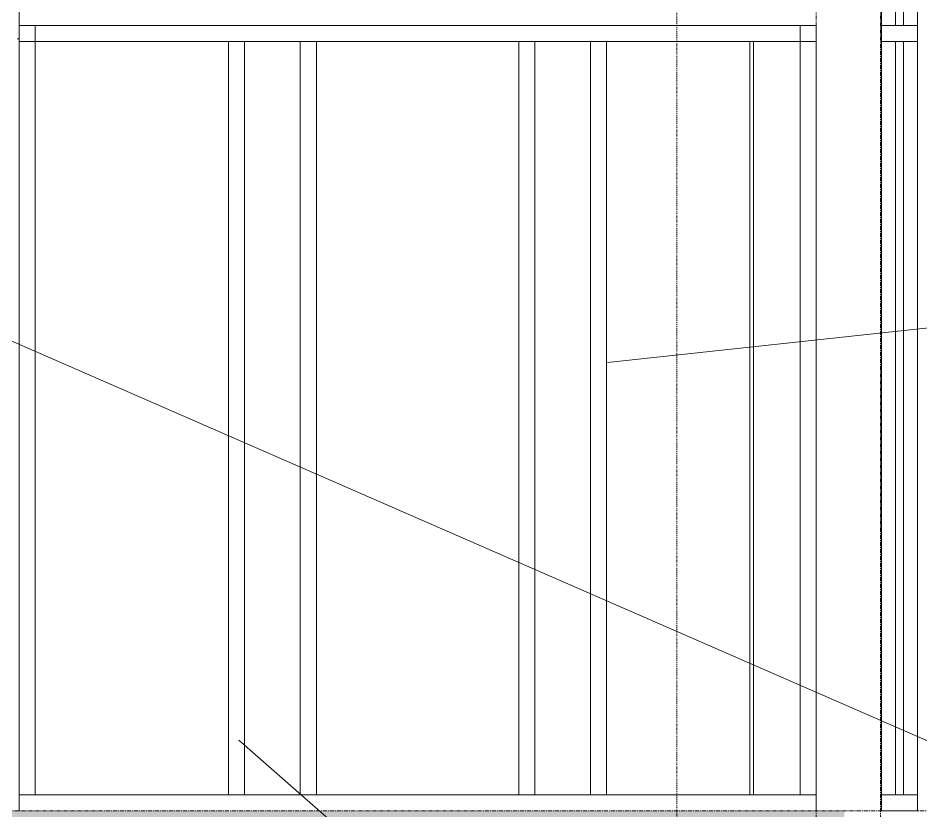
# Model space of a CAD drawing. Header units: inches. Extents: x -23565 to -43, y -324 to 853.
# Drawn here: x -10909.7 to -10797.1, y 0 to 98.9 of the extents above; entities that cross this region are included whole.
import ezdxf

# ---------------------------------------------------------------- set-up
doc = ezdxf.new("R2010")
doc.units = ezdxf.units.IN
doc.header["$MEASUREMENT"] = 0
doc.linetypes.add('Dash Dot 3_16_', pattern=[0.3125, 0.1875, -0.0625, 0, -0.0625])
doc.linetypes.add('Grid Line 1_2_', pattern=[0.875, 0.5, -0.125, 0.125, -0.125])
for name, color, linetype, lineweight in [('A-ANNO-IDEN', 131, 'Continuous', 9), ('A-ANNO-SYMB', 150, 'Continuous', 9), ('A-FLOR-LEVL', 51, 'Continuous', 9), ('A-FLOR-PATT', 8, 'Continuous', 25), ('A-GLAZ-CURT', 52, 'Continuous', 13), ('A-GLAZ-CWMG', 51, 'Continuous', 13), ('I-WALL', 2, 'Continuous', 13), ('S-BEAM', 12, 'Continuous', 13), ('S-COLS', 52, 'Continuous', 13), ('S-GRID', 1, 'Continuous', 9)]:
    doc.layers.add(name, color=color, linetype=linetype, lineweight=lineweight)

# ---------------------------------------------------------------- blocks, each defined once
blk = doc.blocks.new('Struct_Xcel_Sports Complex_rvt-3-Building Section - North_South looking East _ Lounge')
at = {"layer": 'A-FLOR-PATT', "lineweight": 9}
h = blk.add_hatch(dxfattribs=at)
h.set_pattern_fill('FP_46', color=256, style=0, pattern_type=2)
h.set_pattern_definition([(50, (22063.86, 65.275), (55.0854, -4.8198), [5.76, -63.36]), (355, (22063.86, 65.275), (-10.6557, 57.7685), [4.608, -50.688]), (100.451, (22068.45, 64.874), (44.4295, 52.9487), [4.895, -53.848]), (46.184, (22063.86, 80.635), (81.9644, -12.712), [8.64, -95.04]), (96.636, (22070.69, 79.576), (71.7815, 74.8124), [7.343, -80.772]), (351.184, (22063.86, 80.635), (71.782, 74.8124), [6.912, -76.032]), (21, (22071.54, 76.795), (45.842, -30.9215), [5.76, -63.36]), (326, (22071.54, 76.795), (18.687, 55.6915), [4.608, -50.688]), (71.451, (22075.36, 74.22), (64.529, 24.77), [4.895, -53.848]), (37.5, (22063.858, 65.275), (0.9339, 25.5668), [2.534, -47.539, 2.534, -48.922, -50.88]), (37.5, (22063.858, 65.275), (0.9339, 25.5668), [-101.53, 2.534, -48.346]), (7.5, (22063.858, 65.275), (20.204, 30.2913), [2.534, -26.803, 2.534, -46.387, -19.392]), (7.5, (22063.858, 65.275), (20.204, 30.2913), [-78.259, 2.534, -16.858]), (327.5, (22046.732, 65.275), (40.9978, -1.7324), [2.534, -16.666, 2.534, -57.37, -79.488]), (327.5, (22046.732, 65.275), (40.9978, -1.7324), [-79.104, 2.534, -76.954]), (317.5, (22039.052, 65.275), (44.7889, 7.6878), [2.534, -22.426, 2.534, -37.248, -56.448]), (317.5, (22039.052, 65.275), (44.7889, 7.6878), [-64.742, 2.534, -53.914])])
h.paths.add_polyline_path([(21132.3, -6), (22790.8, -6), (22790.8, 0), (21132.3, 0), (21132.3, -1.61)], flags=0)
blk = doc.blocks.new('W-Wide Flange-Column - B2_D-1389335-Building Section - North_South looking East _ Lounge')
at = {"layer": 'S-COLS', "color": 8, "lineweight": 9}
for p, q in [((22779.05, 96), (22779.05, 2)), ((22779.49, 96), (22779.49, 2)), ((22779.05, -6), (22779.05, -12)), ((22779.49, -6), (22779.49, -12)), ((22786.87, -6), (22786.87, -12)), ((22787.3, -12), (22787.3, -6))]:
    blk.add_line(p, q, dxfattribs=at)
blk = doc.blocks.new('Girt_C - 8_D-1405484-Building Section - North_South looking East _ Lounge')
at = {"layer": 'S-BEAM', "color": 8, "lineweight": 9}
blk.add_line((22687.68, 96.32), (22687.93, 96.32), dxfattribs=at)
blk = doc.blocks.new('System Panel - INSULATED LOW-E GLAZING _SEE ELEVATIONS FOR U-FACTOR_ SHGC_ _ LT_-1142345-Building Section - North_South looking East _ Lounge')
at = {"layer": 'A-GLAZ-CURT', "color": 7}
for p, q in [((22798.18, 96), (22797.18, 96)), ((22797.18, 96), (22797.18, 2)), ((22798.18, 2), (22798.18, 96)), ((22797.18, 2), (22798.18, 2))]:
    blk.add_line(p, q, dxfattribs=at)
at = {"layer": 'A-GLAZ-CURT', "color": 10, "lineweight": 9}
for p, q in [((22797.18, 96), (22798.18, 96)), ((22797.18, 96), (22797.18, 2)), ((22798.18, 2), (22798.18, 96)), ((22797.18, 2), (22798.18, 2))]:
    blk.add_line(p, q, dxfattribs=at)
blk = doc.blocks.new('System Panel - INSULATED LOW-E GLAZING _SEE ELEVATIONS FOR U-FACTOR_ SHGC_ _ LT_-1142348-Building Section - North_South looking East _ Lounge')
at = {"layer": 'A-GLAZ-CURT', "color": 7}
for p, q in [((22798.18, 143.5), (22797.18, 143.5)), ((22797.18, 143.5), (22797.18, 98)), ((22798.18, 98), (22798.18, 143.5)), ((22797.18, 98), (22798.18, 98))]:
    blk.add_line(p, q, dxfattribs=at)
at = {"layer": 'A-GLAZ-CURT', "color": 10, "lineweight": 9}
for p, q in [((22797.18, 143.5), (22798.18, 143.5)), ((22797.18, 143.5), (22797.18, 98)), ((22798.18, 98), (22798.18, 143.5)), ((22797.18, 98), (22798.18, 98))]:
    blk.add_line(p, q, dxfattribs=at)
blk = doc.blocks.new('Rectangular Mullion - Exterior 2_ x 4_5_-1305154-Building Section - North_South looking East _ Lounge')
at = {"layer": 'A-GLAZ-CWMG', "color": 7}
for p, q in [((22799.93, 2), (22795.43, 2)), ((22795.43, 2), (22795.43, 0)), ((22799.93, 0), (22799.93, 2)), ((22795.43, 0), (22799.93, 0))]:
    blk.add_line(p, q, dxfattribs=at)
blk = doc.blocks.new('Rectangular Mullion - Exterior 2_ x 4_5_-1142343-Building Section - North_South looking East _ Lounge')
at = {"layer": 'A-GLAZ-CWMG', "color": 10, "lineweight": 9}
for p, q in [((22795.43, 96), (22797.18, 96)), ((22797.18, 96), (22798.18, 96)), ((22798.18, 96), (22799.93, 96)), ((22797.18, 2), (22795.43, 2)), ((22798.18, 2), (22797.18, 2)), ((22799.93, 2), (22798.18, 2))]:
    blk.add_line(p, q, dxfattribs=at)
at = {"layer": 'A-GLAZ-CWMG', "color": 8, "lineweight": 9}
for p, q in [((22795.43, 96), (22795.43, 2)), ((22799.93, 96), (22799.93, 2))]:
    blk.add_line(p, q, dxfattribs=at)
blk = doc.blocks.new('Rectangular Mullion - Exterior 2_ x 4_5_-1142344-Building Section - North_South looking East _ Lounge')
at = {"layer": 'A-GLAZ-CWMG', "color": 10, "lineweight": 9}
for p, q in [((22795.43, 143.5), (22797.18, 143.5)), ((22797.18, 143.5), (22798.18, 143.5)), ((22798.18, 143.5), (22799.93, 143.5)), ((22797.18, 98), (22795.43, 98)), ((22798.18, 98), (22797.18, 98)), ((22799.93, 98), (22798.18, 98))]:
    blk.add_line(p, q, dxfattribs=at)
at = {"layer": 'A-GLAZ-CWMG', "color": 8, "lineweight": 9}
for p, q in [((22795.43, 143.5), (22795.43, 98)), ((22799.93, 143.5), (22799.93, 98))]:
    blk.add_line(p, q, dxfattribs=at)
blk = doc.blocks.new('Rectangular Mullion - Exterior 2_ x 4_5_-1115231-Building Section - North_South looking East _ Lounge')
at = {"layer": 'A-GLAZ-CWMG', "color": 8, "lineweight": 9}
for p, q in [((22759.18, 96), (22759.18, 2)), ((22761.18, 2), (22761.18, 96))]:
    blk.add_line(p, q, dxfattribs=at)
blk = doc.blocks.new('Rectangular Mullion - Exterior 2_ x 4_5_-827464-Building Section - North_South looking East _ Lounge')
at = {"layer": 'A-GLAZ-CWMG', "color": 8, "lineweight": 9}
for p, q in [((22722.99, 96), (22722.99, 2)), ((22724.99, 2), (22724.99, 96))]:
    blk.add_line(p, q, dxfattribs=at)
blk = doc.blocks.new('Rectangular Mullion - Exterior 2_ x 4_5_-1135285-Building Section - North_South looking East _ Lounge')
at = {"layer": 'A-GLAZ-CWMG', "color": 7}
for p, q in [((22799.93, 98), (22795.43, 98)), ((22795.43, 98), (22795.43, 96)), ((22799.93, 96), (22799.93, 98)), ((22795.43, 96), (22799.93, 96))]:
    blk.add_line(p, q, dxfattribs=at)
blk = doc.blocks.new('Rectangular Mullion - Exterior 2_ x 4_5_-1142646-Building Section - North_South looking East _ Lounge')
at = {"layer": 'A-GLAZ-CWMG', "color": 8, "lineweight": 9}
for p, q in [((22687.93, 96), (22687.93, 98)), ((22715.05, 96), (22687.93, 96))]:
    blk.add_line(p, q, dxfattribs=at)
blk = doc.blocks.new('Rectangular Mullion - Exterior 2_ x 4_5_-1142584-Building Section - North_South looking East _ Lounge')
at = {"layer": 'A-GLAZ-CWMG', "color": 8, "lineweight": 9}
blk.add_line((22787.3, 96), (22751.24, 96), dxfattribs=at)
blk = doc.blocks.new('Rectangular Mullion - Exterior 2_ x 4_5_-1142585-Building Section - North_South looking East _ Lounge')
at = {"layer": 'A-GLAZ-CWMG', "color": 8, "lineweight": 9}
blk.add_line((22751.24, 96), (22715.05, 96), dxfattribs=at)
blk = doc.blocks.new('Rectangular Mullion - Exterior 2_ x 4_5_-1135311-Building Section - North_South looking East _ Lounge')
at = {"layer": 'A-GLAZ-CWMG', "color": 8, "lineweight": 9}
blk.add_line((22751.24, 2), (22787.3, 2), dxfattribs=at)
blk = doc.blocks.new('Rectangular Mullion - Exterior 2_ x 4_5_-769167-Building Section - North_South looking East _ Lounge')
at = {"layer": 'A-GLAZ-CWMG', "color": 8, "lineweight": 9}
blk.add_line((22715.05, 2), (22751.24, 2), dxfattribs=at)
blk = doc.blocks.new('Rectangular Mullion - Exterior 2_ x 4_5_-1142647-Building Section - North_South looking East _ Lounge')
at = {"layer": 'A-GLAZ-CWMG', "color": 8, "lineweight": 9}
for p, q in [((22687.93, 0), (22687.93, 2)), ((22687.93, 2), (22715.05, 2))]:
    blk.add_line(p, q, dxfattribs=at)
blk = doc.blocks.new('Rectangular Mullion - Exterior 2_ x 4_5_-1142586-Building Section - North_South looking East _ Lounge')
at = {"layer": 'A-GLAZ-CWMG', "color": 8, "lineweight": 9}
for p, q in [((22687.93, 98), (22687.93, 2)), ((22689.93, 98), (22689.93, 2)), ((22689.93, 2), (22687.93, 2))]:
    blk.add_line(p, q, dxfattribs=at)
blk = doc.blocks.new('Rectangular Mullion - Exterior 2_ x 4_5_-827470-Building Section - North_South looking East _ Lounge')
at = {"layer": 'A-GLAZ-CWMG', "color": 8, "lineweight": 9}
for p, q in [((22750.24, 96), (22752.24, 96)), ((22750.24, 96), (22750.24, 2)), ((22752.24, 96), (22752.24, 2)), ((22752.24, 2), (22750.24, 2))]:
    blk.add_line(p, q, dxfattribs=at)
blk = doc.blocks.new('Rectangular Mullion - Exterior 2_ x 4_5_-1142587-Building Section - North_South looking East _ Lounge')
at = {"layer": 'A-GLAZ-CWMG', "color": 8, "lineweight": 9}
for p, q in [((22785.3, 2), (22785.3, 98)), ((22787.3, 2), (22785.3, 2))]:
    blk.add_line(p, q, dxfattribs=at)

msp = doc.modelspace()

# ---------------------------------------------------------------- linework, layer by layer
at = {"layer": 'A-ANNO-IDEN', "color": 153}
for p, q in [((-10836.23854, 55.95858), (-10533.58034, 88.63417)), ((-10932.40217, 68.17251), (-10533.76784, -105.93838)), ((-10882.17897, 8.81596), (-10533.58034, -296.67803))]:
    msp.add_line(p, q, dxfattribs=at)
at = {"layer": 'A-ANNO-SYMB', "linetype": 'Dash Dot 3_16_'}
msp.add_line((-10827.58938, 232.6192), (-10827.58938, -3.4647), dxfattribs=at)
at = {"layer": 'A-FLOR-LEVL', "linetype": 'Grid Line 1_2_'}
msp.add_line((-13235.90833, 0), (-9931.9801, 0), dxfattribs=at)
at = {"layer": 'I-WALL', "color": 8, "lineweight": 9}
for p, q in [((-10909.58135, 148.78461), (-10909.58135, 98)), ((-10909.58135, 98), (-10810.20635, 98)), ((-10810.20635, 98), (-10810.20635, 0))]:
    msp.add_line(p, q, dxfattribs=at)
at = {"layer": 'S-GRID', "linetype": 'Grid Line 1_2_'}
for p, q in [((-10810.20635, -273.16081), (-10810.20635, 738.65708)), ((-10810.20635, -273.16081), (-10810.20635, 738.65708)), ((-10802.20635, -273.16081), (-10802.20635, 738.65708)), ((-10802.20635, -273.16081), (-10802.20635, 738.65708))]:
    msp.add_line(p, q, dxfattribs=at)

# ---------------------------------------------------------------- block references
at = {"color": 250, "lineweight": 5}
msp.add_blockref('Struct_Xcel_Sports Complex_rvt-3-Building Section - North_South looking East _ Lounge', (-33597.50916, 0), dxfattribs=at)
at = {"layer": 'A-GLAZ-CURT', "color": 10, "lineweight": 9}
for name in ['System Panel - INSULATED LOW-E GLAZING _SEE ELEVATIONS FOR U-FACTOR_ SHGC_ _ LT_-1142348-Building Section - North_South looking East _ Lounge', 'System Panel - INSULATED LOW-E GLAZING _SEE ELEVATIONS FOR U-FACTOR_ SHGC_ _ LT_-1142345-Building Section - North_South looking East _ Lounge']:
    msp.add_blockref(name, (-33597.50916, 0), dxfattribs=at)
at = {"layer": 'A-GLAZ-CWMG', "color": 8, "lineweight": 9}
for name, p in [('Rectangular Mullion - Exterior 2_ x 4_5_-1142344-Building Section - North_South looking East _ Lounge', (-33597.50916, 0)), ('Rectangular Mullion - Exterior 2_ x 4_5_-1142646-Building Section - North_South looking East _ Lounge', (-33597.50916, 0)), ('Rectangular Mullion - Exterior 2_ x 4_5_-1142586-Building Section - North_South looking East _ Lounge', (-33597.50916, 0)), ('Rectangular Mullion - Exterior 2_ x 4_5_-1142587-Building Section - North_South looking East _ Lounge', (-33597.50916, 0)), ('Rectangular Mullion - Exterior 2_ x 4_5_-1135285-Building Section - North_South looking East _ Lounge', (-33597.50916, 0)), ('Rectangular Mullion - Exterior 2_ x 4_5_-827470-Building Section - North_South looking East _ Lounge', (-33633.69666, 0)), ('Rectangular Mullion - Exterior 2_ x 4_5_-1142585-Building Section - North_South looking East _ Lounge', (-33597.50916, 0)), ('Rectangular Mullion - Exterior 2_ x 4_5_-827464-Building Section - North_South looking East _ Lounge', (-33597.50916, 0)), ('Rectangular Mullion - Exterior 2_ x 4_5_-827470-Building Section - North_South looking East _ Lounge', (-33597.50916, 0)), ('Rectangular Mullion - Exterior 2_ x 4_5_-1142584-Building Section - North_South looking East _ Lounge', (-33597.50916, 0)), ('Rectangular Mullion - Exterior 2_ x 4_5_-1115231-Building Section - North_South looking East _ Lounge', (-33597.50916, 0)), ('Rectangular Mullion - Exterior 2_ x 4_5_-1142343-Building Section - North_South looking East _ Lounge', (-33597.50916, 0)), ('Rectangular Mullion - Exterior 2_ x 4_5_-1142647-Building Section - North_South looking East _ Lounge', (-33597.50916, 0)), ('Rectangular Mullion - Exterior 2_ x 4_5_-769167-Building Section - North_South looking East _ Lounge', (-33597.50916, 0)), ('Rectangular Mullion - Exterior 2_ x 4_5_-1135311-Building Section - North_South looking East _ Lounge', (-33597.50916, 0)), ('Rectangular Mullion - Exterior 2_ x 4_5_-1305154-Building Section - North_South looking East _ Lounge', (-33597.50916, 0))]:
    msp.add_blockref(name, p, dxfattribs=at)
at = {"layer": 'S-BEAM', "color": 8, "lineweight": 9}
msp.add_blockref('Girt_C - 8_D-1405484-Building Section - North_South looking East _ Lounge', (-33597.50916, 0), dxfattribs=at)
at = {"layer": 'S-COLS', "color": 8, "lineweight": 9}
msp.add_blockref('W-Wide Flange-Column - B2_D-1389335-Building Section - North_South looking East _ Lounge', (-33597.50916, 0), dxfattribs=at)

doc.saveas('drawing.dxf')
